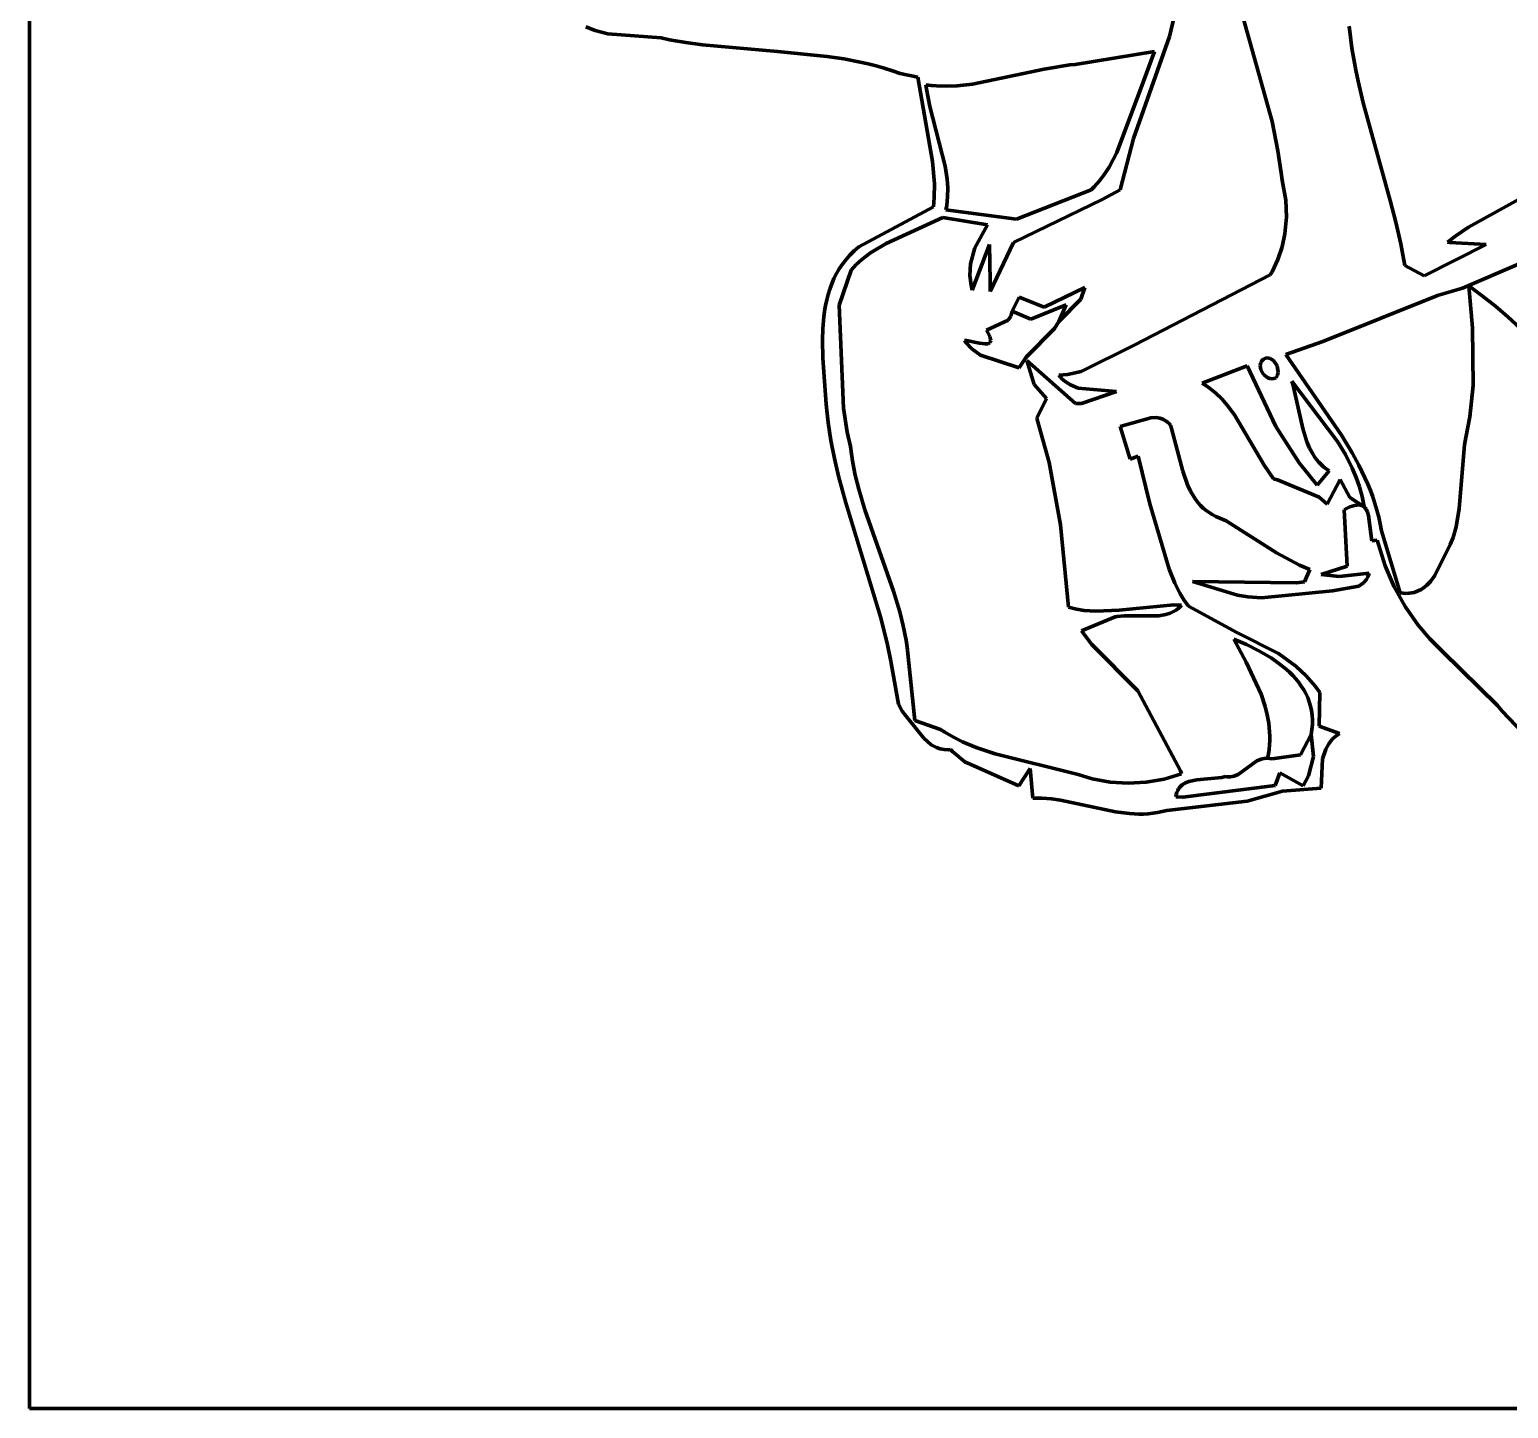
# Model space of a CAD drawing. Header units: millimetres. Extents: x 0 to 8.5, y 0 to 13.2.
# Drawn here: x 0 to 2.474, y 0 to 2.308 of the extents above; entities that cross this region are included whole.
import ezdxf

# ---------------------------------------------------------------- set-up
doc = ezdxf.new("R2010")
doc.units = ezdxf.units.MM
for name, color, linetype, lineweight in [('color#060606ff', 7, 'CONTINUOUS', 100), ('color#5c5c5cff', 7, 'CONTINUOUS', 100), ('color#aeaeaeff', 7, 'CONTINUOUS', 100), ('color#ffffffff', 7, 'CONTINUOUS', 100)]:
    doc.layers.add(name, color=color, linetype=linetype, lineweight=lineweight)

msp = doc.modelspace()

# ---------------------------------------------------------------- linework, layer by layer
at = {"layer": 'color#060606ff'}
for p, q in [((1.9315, 2.3997), (1.9069, 2.2962)), ((2.0783, 2.1536), (2.0086, 2.4056)), ((0.9459, 2.3063), (0.9304, 2.3122)), ((0.9674, 2.3006), (0.9459, 2.3063)), ((1.0565, 2.2936), (0.9674, 2.3006)), ((2.2074, 2.3132), (2.2094, 2.2947)), ((1.0702, 2.2907), (1.0565, 2.2936)), ((1.0977, 2.2858), (1.0702, 2.2907)), ((1.1254, 2.2819), (1.0977, 2.2858)), ((1.2509, 2.271), (1.1254, 2.2819)), ((1.9069, 2.2962), (1.8466, 2.1256)), ((2.2094, 2.2947), (2.212, 2.2763)), ((2.212, 2.2763), (2.215, 2.258)), ((1.3343, 2.2627), (1.2509, 2.271)), ((1.3618, 2.2585), (1.3343, 2.2627)), ((1.3892, 2.2533), (1.3618, 2.2585)), ((1.4028, 2.2502), (1.3892, 2.2533)), ((1.8815, 2.2708), (1.7488, 2.2493)), ((1.8629, 2.2197), (1.8815, 2.2708)), ((2.215, 2.258), (2.2185, 2.2397)), ((1.4163, 2.2468), (1.4028, 2.2502)), ((1.4298, 2.243), (1.4163, 2.2468)), ((1.4432, 2.2387), (1.4298, 2.243)), ((1.4565, 2.2341), (1.4432, 2.2387)), ((1.486, 2.2279), (1.4565, 2.2341)), ((1.5105, 2.0868), (1.486, 2.2279)), ((1.6971, 2.2414), (1.5775, 2.2165)), ((1.7402, 2.2484), (1.6971, 2.2414)), ((1.7488, 2.2493), (1.7402, 2.2484)), ((2.2185, 2.2397), (2.2223, 2.2214)), ((1.5081, 2.214), (1.4993, 2.215)), ((1.4993, 2.215), (1.5003, 2.2077)), ((1.5003, 2.2077), (1.5059, 2.1789)), ((1.5169, 2.2134), (1.5081, 2.214)), ((1.5343, 2.213), (1.5169, 2.2134)), ((1.5517, 2.2137), (1.5343, 2.213)), ((1.5775, 2.2165), (1.5517, 2.2137)), ((1.8189, 2.1019), (1.8629, 2.2197)), ((2.2223, 2.2214), (2.2308, 2.185)), ((1.5059, 2.1789), (1.5318, 2.0789)), ((2.2308, 2.185), (2.2759, 2.0218)), ((2.0882, 2.1048), (2.0783, 2.1536)), ((1.8466, 2.1256), (1.8243, 2.0394)), ((2.0938, 2.0678), (2.0882, 2.1048)), ((1.5136, 2.0494), (1.5105, 2.0868)), ((1.5318, 2.0789), (1.5349, 2.0572)), ((1.8058, 2.0774), (1.8189, 2.1019)), ((1.5349, 2.0572), (1.5358, 2.0427)), ((1.7808, 2.0443), (1.79, 2.0548)), ((1.79, 2.0548), (1.7983, 2.0658)), ((1.7983, 2.0658), (1.8058, 2.0774)), ((2.0953, 2.0554), (2.0938, 2.0678)), ((2.1012, 2.022), (2.0953, 2.0554)), ((1.5133, 2.0266), (1.5136, 2.0494)), ((1.5358, 2.0427), (1.5356, 2.028)), ((1.6511, 1.9905), (1.7759, 2.0392)), ((1.7759, 2.0392), (1.7808, 2.0443)), ((1.8243, 2.0394), (1.7941, 2.0232)), ((2.407, 1.9772), (2.5279, 2.0439)), ((1.3871, 1.9438), (1.5121, 2.0112)), ((1.5121, 2.0112), (1.5133, 2.0266)), ((1.5342, 2.0133), (1.5329, 2.0058)), ((1.5329, 2.0058), (1.6511, 1.9905)), ((1.5351, 2.0207), (1.5342, 2.0133)), ((1.5356, 2.028), (1.5351, 2.0207)), ((1.7941, 2.0232), (1.6461, 1.9516)), ((2.1024, 1.9939), (2.1012, 2.022)), ((2.2759, 2.0218), (2.2852, 1.9855)), ((1.5278, 1.993), (1.4327, 1.9494)), ((1.6023, 1.9808), (1.5278, 1.993)), ((1.5812, 1.9422), (1.6023, 1.9808)), ((2.1, 1.966), (2.1024, 1.9939)), ((2.2852, 1.9855), (2.2936, 1.9491)), ((2.0953, 1.9441), (2.1, 1.966)), ((2.372, 1.9519), (2.3856, 1.9625)), ((2.3856, 1.9625), (2.407, 1.9772)), ((1.3657, 1.9229), (1.3722, 1.9302)), ((1.3722, 1.9302), (1.3793, 1.9372)), ((1.3793, 1.9372), (1.3871, 1.9438)), ((1.4066, 1.9338), (1.392, 1.9227)), ((1.4327, 1.9494), (1.4066, 1.9338)), ((1.5741, 1.9155), (1.5812, 1.9422)), ((1.6058, 1.9479), (1.5767, 1.8718)), ((1.6068, 1.8864), (1.6058, 1.9479)), ((1.6461, 1.9516), (1.6071, 1.8693)), ((2.0881, 1.9228), (2.0953, 1.9441)), ((2.2936, 1.9491), (2.2973, 1.9309)), ((2.2973, 1.9309), (2.3006, 1.9126)), ((2.3326, 1.8956), (2.4367, 1.9477)), ((2.3755, 1.9516), (2.372, 1.9519)), ((2.4367, 1.9477), (2.3755, 1.9516)), ((1.3497, 1.8993), (1.3545, 1.9074)), ((1.3742, 1.905), (1.3544, 1.8462)), ((1.3545, 1.9074), (1.3598, 1.9153)), ((1.3598, 1.9153), (1.3657, 1.9229)), ((1.3828, 1.9143), (1.3742, 1.905)), ((1.392, 1.9227), (1.3828, 1.9143)), ((1.573, 1.8959), (1.5741, 1.9155)), ((2.0783, 1.9024), (2.0881, 1.9228)), ((2.3006, 1.9126), (2.3326, 1.8956)), ((2.4916, 1.9154), (2.3972, 1.875)), ((1.3385, 1.8734), (1.3418, 1.8822)), ((1.3418, 1.8822), (1.3455, 1.8909)), ((1.3455, 1.8909), (1.3497, 1.8993)), ((1.5748, 1.8799), (1.573, 1.8959)), ((1.6071, 1.8693), (1.6068, 1.8864)), ((1.8475, 1.7795), (2.0754, 1.8974)), ((2.0754, 1.8974), (2.0783, 1.9024)), ((1.3334, 1.8552), (1.3357, 1.8644)), ((1.3357, 1.8644), (1.3385, 1.8734)), ((1.5767, 1.8718), (1.5748, 1.8799)), ((2.3554, 1.8626), (2.1633, 1.7859)), ((2.3972, 1.875), (2.3554, 1.8626)), ((2.4138, 1.8087), (2.4075, 1.8787)), ((2.4075, 1.8787), (2.4301, 1.8623)), ((2.4301, 1.8623), (2.4519, 1.845)), ((1.3285, 1.8268), (1.3298, 1.8364)), ((1.3298, 1.8364), (1.3314, 1.8459)), ((1.3314, 1.8459), (1.3334, 1.8552)), ((1.3544, 1.8462), (1.3616, 1.6743)), ((1.6414, 1.828), (1.6432, 1.8342)), ((1.6432, 1.8342), (1.6436, 1.8365)), ((1.6436, 1.8365), (1.6747, 1.8232)), ((1.6747, 1.8232), (1.7337, 1.8471)), ((1.7337, 1.8471), (1.7216, 1.8193)), ((2.4519, 1.845), (2.473, 1.8269)), ((1.3263, 1.7876), (1.3269, 1.8073)), ((1.3269, 1.8073), (1.3285, 1.8268)), ((1.6007, 1.8046), (1.6372, 1.8216)), ((1.6372, 1.8216), (1.6414, 1.828)), ((1.7143, 1.8072), (1.6668, 1.7593)), ((1.7216, 1.8193), (1.7143, 1.8072)), ((2.4146, 1.7121), (2.4138, 1.8087)), ((2.473, 1.8269), (2.4934, 1.8081)), ((1.327, 1.7578), (1.3263, 1.7876)), ((1.564, 1.7871), (1.5675, 1.7873)), ((1.5662, 1.7841), (1.564, 1.7871)), ((1.5761, 1.7733), (1.5662, 1.7841)), ((1.5675, 1.7873), (1.589, 1.7831)), ((1.589, 1.7831), (1.5983, 1.7817)), ((1.5983, 1.7817), (1.602, 1.7817)), ((1.6029, 1.8007), (1.6007, 1.8046)), ((1.602, 1.7817), (1.6036, 1.782)), ((1.6047, 1.7972), (1.6029, 1.8007)), ((1.6036, 1.782), (1.605, 1.7826)), ((1.6061, 1.7941), (1.6047, 1.7972)), ((1.605, 1.7826), (1.6061, 1.7833)), ((1.607, 1.7915), (1.6061, 1.7941)), ((1.6061, 1.7833), (1.607, 1.7843)), ((1.6075, 1.7892), (1.607, 1.7915)), ((1.607, 1.7843), (1.6075, 1.7856)), ((1.6077, 1.7872), (1.6075, 1.7892)), ((1.6075, 1.7856), (1.6077, 1.7872)), ((2.1633, 1.7859), (2.1017, 1.7641)), ((1.3326, 1.6808), (1.327, 1.7578)), ((1.5904, 1.7628), (1.5761, 1.7733)), ((1.6551, 1.7413), (1.5904, 1.7628)), ((1.6668, 1.7593), (1.6568, 1.7446)), ((1.7591, 1.7354), (1.8475, 1.7795)), ((2.0672, 1.7577), (2.0639, 1.7562)), ((2.0705, 1.7582), (2.0672, 1.7577)), ((2.0752, 1.7573), (2.0705, 1.7582)), ((2.0808, 1.7537), (2.0752, 1.7573)), ((2.1017, 1.7641), (2.1946, 1.6291)), ((1.6568, 1.7446), (1.6551, 1.7413)), ((1.6805, 1.7135), (1.6679, 1.7541)), ((1.6679, 1.7541), (1.7494, 1.6817)), ((1.7362, 1.7303), (1.7591, 1.7354)), ((2.037, 1.7447), (1.9614, 1.7157)), ((2.0847, 1.6434), (2.037, 1.7447)), ((2.0596, 1.7503), (2.0586, 1.7452)), ((2.0586, 1.7452), (2.0597, 1.7383)), ((2.0613, 1.7534), (2.0596, 1.7503)), ((2.0597, 1.7383), (2.0642, 1.7304)), ((2.0639, 1.7562), (2.0613, 1.7534)), ((2.0869, 1.7448), (2.0808, 1.7537)), ((2.0888, 1.7343), (2.0869, 1.7448)), ((2.0877, 1.7293), (2.0888, 1.7343)), ((1.7013, 1.6904), (1.6805, 1.7135)), ((1.7218, 1.7291), (1.7362, 1.7303)), ((1.7269, 1.7234), (1.7218, 1.7291)), ((1.7324, 1.7186), (1.7269, 1.7234)), ((1.7413, 1.7129), (1.7324, 1.7186)), ((1.7541, 1.7077), (1.7413, 1.7129)), ((1.8181, 1.7019), (1.7541, 1.7077)), ((1.9614, 1.7157), (1.9675, 1.7119)), ((1.9675, 1.7119), (1.9733, 1.7079)), ((1.9733, 1.7079), (1.9789, 1.7036)), ((2.0642, 1.7304), (2.0712, 1.7249)), ((2.0712, 1.7249), (2.0762, 1.7234)), ((2.0762, 1.7234), (2.0815, 1.7237)), ((2.0815, 1.7237), (2.085, 1.7251)), ((2.085, 1.7251), (2.0877, 1.7293)), ((2.1881, 1.618), (2.1112, 1.7193)), ((2.1112, 1.7193), (2.113, 1.714)), ((2.113, 1.714), (2.13, 1.6398)), ((2.4093, 1.6597), (2.4146, 1.7121)), ((1.685, 1.6575), (1.7013, 1.6904)), ((1.7596, 1.6817), (1.8181, 1.7019)), ((1.9789, 1.7036), (1.9842, 1.6991)), ((1.9842, 1.6991), (1.9942, 1.6896)), ((1.9942, 1.6896), (2.0033, 1.6793)), ((1.334, 1.6654), (1.3326, 1.6808)), ((1.3358, 1.6501), (1.334, 1.6654)), ((1.3616, 1.6743), (1.3676, 1.6338)), ((1.6885, 1.6451), (1.685, 1.6575)), ((1.7494, 1.6817), (1.7596, 1.6817)), ((1.8757, 1.6581), (1.8299, 1.6449)), ((1.8847, 1.6583), (1.8757, 1.6581)), ((1.8904, 1.6574), (1.8847, 1.6583)), ((2.0033, 1.6793), (2.0156, 1.6628)), ((2.0156, 1.6628), (2.0652, 1.5787)), ((2.4027, 1.625), (2.4093, 1.6597)), ((1.338, 1.6349), (1.3358, 1.6501)), ((1.3405, 1.6198), (1.338, 1.6349)), ((1.3676, 1.6338), (1.3732, 1.6097)), ((1.7055, 1.5834), (1.6885, 1.6451)), ((1.8299, 1.6449), (1.8242, 1.6436)), ((1.8242, 1.6436), (1.8409, 1.5887)), ((1.8959, 1.6555), (1.8904, 1.6574)), ((1.9011, 1.6525), (1.8959, 1.6555)), ((1.9036, 1.6505), (1.9011, 1.6525)), ((1.906, 1.6482), (1.9036, 1.6505)), ((1.9083, 1.6456), (1.906, 1.6482)), ((1.9102, 1.64), (1.9083, 1.6456)), ((1.9289, 1.5689), (1.9102, 1.64)), ((2.1237, 1.5827), (2.0847, 1.6434)), ((2.13, 1.6398), (2.1368, 1.6176)), ((1.3463, 1.5898), (1.3405, 1.6198)), ((1.3732, 1.6097), (1.3747, 1.5976)), ((2.1368, 1.6176), (2.1412, 1.6072)), ((2.201, 1.5963), (2.1881, 1.618)), ((2.1946, 1.6291), (2.2126, 1.5991)), ((2.3914, 1.5064), (2.4002, 1.6128)), ((2.4002, 1.6128), (2.4027, 1.625)), ((1.3533, 1.56), (1.3463, 1.5898)), ((1.3747, 1.5976), (1.3765, 1.5857)), ((1.3765, 1.5857), (1.3787, 1.5738)), ((1.7247, 1.4787), (1.7055, 1.5834)), ((1.8409, 1.5887), (1.8543, 1.5937)), ((1.8543, 1.5937), (1.8738, 1.5138)), ((2.1412, 1.6072), (2.1465, 1.5974)), ((2.1465, 1.5974), (2.1495, 1.5927)), ((2.1495, 1.5927), (2.1528, 1.5882)), ((2.1528, 1.5882), (2.1564, 1.5839)), ((2.1564, 1.5839), (2.1603, 1.5799)), ((2.2124, 1.5738), (2.201, 1.5963)), ((2.2126, 1.5991), (2.2237, 1.5786)), ((1.3652, 1.5157), (1.3533, 1.56)), ((1.3787, 1.5738), (1.3812, 1.562)), ((1.3812, 1.562), (1.3869, 1.5387)), ((1.9369, 1.5459), (1.9289, 1.5689)), ((2.0652, 1.5787), (2.0809, 1.5559)), ((2.1536, 1.5452), (2.1237, 1.5827)), ((2.1741, 1.5691), (2.1536, 1.5452)), ((2.1603, 1.5799), (2.1645, 1.576)), ((2.1645, 1.576), (2.1691, 1.5725)), ((2.1691, 1.5725), (2.1741, 1.5691)), ((2.2189, 1.5583), (2.2124, 1.5738)), ((2.2237, 1.5786), (2.2338, 1.5577)), ((1.3869, 1.5387), (1.3972, 1.5041)), ((1.9419, 1.5351), (1.9369, 1.5459)), ((1.9479, 1.5249), (1.9419, 1.5351)), ((2.0809, 1.5559), (2.0875, 1.5539)), ((2.0875, 1.5539), (2.1574, 1.5252)), ((2.1704, 1.5134), (2.1923, 1.5546)), ((2.1923, 1.5546), (2.2084, 1.5247)), ((2.2245, 1.5424), (2.2189, 1.5583)), ((2.2291, 1.526), (2.2245, 1.5424)), ((2.2338, 1.5577), (2.2384, 1.5471)), ((2.2384, 1.5471), (2.2428, 1.5363)), ((2.2428, 1.5363), (2.2468, 1.5254)), ((1.4232, 1.325), (1.3652, 1.5157)), ((1.8738, 1.5138), (1.9062, 1.4046)), ((1.9513, 1.5201), (1.9479, 1.5249)), ((1.9549, 1.5155), (1.9513, 1.5201)), ((1.9589, 1.5111), (1.9549, 1.5155)), ((1.9632, 1.5069), (1.9589, 1.5111)), ((2.1574, 1.5252), (2.1704, 1.5134)), ((2.2084, 1.5247), (2.2325, 1.509)), ((2.2125, 1.5103), (2.2084, 1.5087)), ((2.2163, 1.5114), (2.2125, 1.5103)), ((2.2197, 1.512), (2.2163, 1.5114)), ((2.2228, 1.5122), (2.2197, 1.512)), ((2.2256, 1.5119), (2.2228, 1.5122)), ((2.2282, 1.5112), (2.2256, 1.5119)), ((2.2304, 1.5101), (2.2282, 1.5112)), ((2.2309, 1.5176), (2.2291, 1.526)), ((2.2324, 1.5087), (2.2304, 1.5101)), ((2.2325, 1.509), (2.2309, 1.5176)), ((2.2468, 1.5254), (2.2505, 1.5144)), ((2.2505, 1.5144), (2.2539, 1.5033)), ((1.3972, 1.5041), (1.4453, 1.3676)), ((1.9679, 1.503), (1.9632, 1.5069)), ((1.9729, 1.4994), (1.9679, 1.503)), ((1.9783, 1.496), (1.9729, 1.4994)), ((1.9842, 1.4929), (1.9783, 1.496)), ((2.0014, 1.4853), (1.9842, 1.4929)), ((2.086, 1.4322), (2.0014, 1.4853)), ((2.2038, 1.5065), (2.1989, 1.5038)), ((2.1989, 1.5038), (2.2041, 1.4098)), ((2.2084, 1.5087), (2.2038, 1.5065)), ((2.2341, 1.5069), (2.2324, 1.5087)), ((2.2356, 1.5049), (2.2341, 1.5069)), ((2.2381, 1.5), (2.2356, 1.5049)), ((2.2398, 1.4943), (2.2381, 1.5)), ((2.2435, 1.4643), (2.2398, 1.4943)), ((2.2539, 1.5033), (2.2568, 1.4919)), ((2.2568, 1.4919), (2.2594, 1.4805)), ((2.3863, 1.4756), (2.3914, 1.5064)), ((1.7381, 1.3408), (1.7247, 1.4787)), ((2.2451, 1.4523), (2.2435, 1.4643)), ((2.2594, 1.4805), (2.2615, 1.4688)), ((2.2615, 1.4688), (2.2928, 1.3648)), ((2.3811, 1.4575), (2.3863, 1.4756)), ((2.2543, 1.4534), (2.2451, 1.4523)), ((2.2562, 1.4461), (2.2543, 1.4534)), ((2.2677, 1.41), (2.2562, 1.4461)), ((2.3508, 1.394), (2.3765, 1.4457)), ((2.3765, 1.4457), (2.3811, 1.4575)), ((2.1242, 1.4111), (2.086, 1.4322)), ((2.1417, 1.4041), (2.1242, 1.4111)), ((1.9062, 1.4046), (1.9155, 1.3812)), ((2.1324, 1.3836), (2.1417, 1.4041)), ((2.2041, 1.4098), (2.1606, 1.3958)), ((2.1606, 1.3958), (2.1908, 1.3925)), ((2.1908, 1.3925), (2.2407, 1.3977)), ((2.2362, 1.3872), (2.2315, 1.3815)), ((2.2387, 1.392), (2.2362, 1.3872)), ((2.2407, 1.3977), (2.2387, 1.392)), ((2.2828, 1.3752), (2.2677, 1.41)), ((2.3432, 1.3837), (2.3508, 1.394)), ((1.4453, 1.3676), (1.4557, 1.333)), ((1.9155, 1.3812), (1.9241, 1.3643)), ((1.9241, 1.3643), (1.9309, 1.3534)), ((2.0152, 1.3627), (1.9451, 1.3838)), ((1.9451, 1.3838), (2.1195, 1.3816)), ((2.0208, 1.3613), (2.0152, 1.3627)), ((2.0378, 1.3582), (2.0208, 1.3613)), ((2.1796, 1.3681), (2.0605, 1.3566)), ((2.1195, 1.3816), (2.1324, 1.3836)), ((2.2237, 1.3761), (2.1796, 1.3681)), ((2.2315, 1.3815), (2.2237, 1.3761)), ((2.3012, 1.3421), (2.2828, 1.3752)), ((2.2928, 1.3648), (2.2979, 1.3643)), ((2.2979, 1.3643), (2.3028, 1.3641)), ((2.3028, 1.3641), (2.3075, 1.3643)), ((2.3075, 1.3643), (2.312, 1.3649)), ((2.312, 1.3649), (2.3162, 1.3658)), ((2.3162, 1.3658), (2.3202, 1.3671)), ((2.3202, 1.3671), (2.324, 1.3687)), ((2.324, 1.3687), (2.3276, 1.3706)), ((2.3276, 1.3706), (2.3311, 1.3727)), ((2.3311, 1.3727), (2.3374, 1.3778)), ((2.3374, 1.3778), (2.3432, 1.3837)), ((1.7511, 1.3376), (1.7381, 1.3408)), ((1.7641, 1.3355), (1.7511, 1.3376)), ((1.8225, 1.3361), (1.7835, 1.3342)), ((1.9138, 1.3448), (1.8225, 1.3361)), ((1.927, 1.3444), (1.9138, 1.3448)), ((1.9148, 1.3341), (1.9181, 1.3362)), ((1.9181, 1.3362), (1.9212, 1.3386)), ((1.9212, 1.3386), (1.9241, 1.3413)), ((1.9241, 1.3413), (1.927, 1.3444)), ((1.9309, 1.3534), (1.9386, 1.3428)), ((1.9386, 1.3428), (2.0194, 1.2986)), ((2.0605, 1.3566), (2.0378, 1.3582)), ((2.3229, 1.3111), (2.3012, 1.3421)), ((1.4345, 1.2805), (1.4232, 1.325)), ((1.4557, 1.333), (1.4615, 1.3096)), ((1.7596, 1.3015), (1.8157, 1.3246)), ((1.7835, 1.3342), (1.7641, 1.3355)), ((1.8157, 1.3246), (1.8194, 1.3254)), ((1.8194, 1.3254), (1.8311, 1.3267)), ((1.8311, 1.3267), (1.8891, 1.3265)), ((1.8891, 1.3265), (1.9007, 1.3285)), ((1.9007, 1.3285), (1.908, 1.3308)), ((1.908, 1.3308), (1.9148, 1.3341)), ((1.4615, 1.3096), (1.4663, 1.2859)), ((1.7767, 1.2786), (1.7596, 1.3015)), ((2.0145, 1.2874), (2.0352, 1.2489)), ((2.0354, 1.2786), (2.0145, 1.2874)), ((2.0194, 1.2986), (2.0889, 1.2637)), ((2.3425, 1.2879), (2.3229, 1.3111)), ((2.364, 1.2665), (2.3425, 1.2879)), ((1.4409, 1.2505), (1.4345, 1.2805)), ((1.4663, 1.2859), (1.4682, 1.274)), ((1.4682, 1.274), (1.4808, 1.1515)), ((1.8537, 1.201), (1.7767, 1.2786)), ((2.0564, 1.2682), (2.0354, 1.2786)), ((2.0769, 1.2561), (2.0564, 1.2682)), ((2.0889, 1.2637), (2.1179, 1.2425)), ((2.4556, 1.1767), (2.364, 1.2665)), ((1.4415, 1.2473), (1.4409, 1.2505)), ((1.4533, 1.1786), (1.4415, 1.2473)), ((2.0352, 1.2489), (2.0599, 1.1956)), ((2.0898, 1.247), (2.0769, 1.2561)), ((2.102, 1.2372), (2.0898, 1.247)), ((2.1076, 1.232), (2.102, 1.2372)), ((2.1179, 1.2425), (2.1354, 1.2263)), ((2.1131, 1.2266), (2.1076, 1.232)), ((2.1182, 1.2209), (2.1131, 1.2266)), ((2.1229, 1.2151), (2.1182, 1.2209)), ((2.1273, 1.209), (2.1229, 1.2151)), ((2.1354, 1.2263), (2.151, 1.2082)), ((1.9252, 1.0673), (1.8537, 1.201)), ((2.0599, 1.1956), (2.0668, 1.1749)), ((2.1313, 1.2028), (2.1273, 1.209)), ((2.1349, 1.1963), (2.1313, 1.2028)), ((2.138, 1.1896), (2.1349, 1.1963)), ((2.1407, 1.1826), (2.138, 1.1896)), ((2.151, 1.2082), (2.1581, 1.1984)), ((2.1581, 1.1984), (2.1572, 1.142)), ((1.4595, 1.1669), (1.4533, 1.1786)), ((1.466, 1.1589), (1.4595, 1.1669)), ((2.0668, 1.1749), (2.0703, 1.1609)), ((2.1428, 1.1755), (2.1407, 1.1826)), ((2.1444, 1.1681), (2.1428, 1.1755)), ((2.1455, 1.1605), (2.1444, 1.1681)), ((2.4631, 1.1671), (2.4556, 1.1767)), ((2.5093, 1.1185), (2.4631, 1.1671)), ((1.4959, 1.1215), (1.466, 1.1589)), ((1.4808, 1.1515), (1.5237, 1.1363)), ((2.0703, 1.1609), (2.0729, 1.1467)), ((2.0729, 1.1467), (2.0743, 1.1323)), ((2.1451, 1.1363), (2.1459, 1.1446)), ((2.146, 1.1527), (2.1455, 1.1605)), ((2.1459, 1.1446), (2.146, 1.1527)), ((2.1572, 1.142), (2.1913, 1.1296)), ((1.5084, 1.1106), (1.4959, 1.1215)), ((1.5237, 1.1363), (1.5308, 1.1317)), ((1.5308, 1.1317), (1.5454, 1.1232)), ((1.5454, 1.1232), (1.5605, 1.1157)), ((1.5605, 1.1157), (1.5836, 1.106)), ((2.0745, 1.1178), (2.0741, 1.1104)), ((2.0743, 1.1323), (2.0746, 1.1251)), ((2.0746, 1.1251), (2.0745, 1.1178)), ((2.1436, 1.1278), (2.1451, 1.1363)), ((2.1476, 1.091), (2.1436, 1.1278)), ((2.1796, 1.1204), (2.1731, 1.1124)), ((2.185, 1.1253), (2.1796, 1.1204)), ((2.1913, 1.1296), (2.185, 1.1253)), ((1.5169, 1.1059), (1.5084, 1.1106)), ((1.5231, 1.1038), (1.5169, 1.1059)), ((1.5297, 1.1026), (1.5231, 1.1038)), ((1.5369, 1.1025), (1.5297, 1.1026)), ((1.5407, 1.1029), (1.5369, 1.1025)), ((1.5439, 1.0996), (1.5407, 1.1029)), ((1.5646, 1.0823), (1.5439, 1.0996)), ((1.5836, 1.106), (1.6154, 1.0956)), ((1.6154, 1.0956), (1.7543, 1.0607)), ((2.0722, 1.0956), (2.0707, 1.0881)), ((2.0734, 1.103), (2.0722, 1.0956)), ((2.0741, 1.1104), (2.0734, 1.103)), ((2.1395, 1.0586), (2.1476, 1.091)), ((2.1681, 1.1035), (2.1629, 1.0874)), ((2.1731, 1.1124), (2.1681, 1.1035)), ((1.6547, 1.042), (1.5646, 1.0823)), ((1.6737, 1.0712), (1.6547, 1.042)), ((1.6784, 1.0215), (1.6737, 1.0712)), ((1.9269, 1.0622), (1.9252, 1.0673)), ((2.0531, 1.0837), (2.0218, 1.0612)), ((2.0602, 1.0868), (2.0531, 1.0837)), ((2.0653, 1.0879), (2.0602, 1.0868)), ((2.0707, 1.0881), (2.0653, 1.0879)), ((2.1629, 1.0874), (2.1603, 1.038)), ((1.7543, 1.0607), (1.7777, 1.0538)), ((1.7777, 1.0538), (1.8075, 1.0483)), ((1.8075, 1.0483), (1.8377, 1.0463)), ((1.8377, 1.0463), (1.8679, 1.0479)), ((1.8679, 1.0479), (1.8978, 1.0532)), ((1.8978, 1.0532), (1.9269, 1.0622)), ((1.9239, 1.0395), (1.922, 1.037)), ((1.9259, 1.0417), (1.9239, 1.0395)), ((1.9282, 1.0436), (1.9259, 1.0417)), ((1.9334, 1.0468), (1.9282, 1.0436)), ((1.929, 1.0231), (2.0835, 1.0426)), ((1.9392, 1.0492), (1.9334, 1.0468)), ((1.9524, 1.052), (1.9392, 1.0492)), ((1.9942, 1.056), (1.9524, 1.052)), ((2, 1.0576), (1.9942, 1.056)), ((2.0031, 1.0572), (2, 1.0576)), ((2.0089, 1.0572), (2.0031, 1.0572)), ((2.0143, 1.0582), (2.0089, 1.0572)), ((2.0218, 1.0612), (2.0143, 1.0582)), ((2.0835, 1.0426), (2.0912, 1.0637)), ((2.0912, 1.0637), (2.1303, 1.042)), ((2.1303, 1.042), (2.1395, 1.0586)), ((1.6862, 1.0216), (1.6784, 1.0215)), ((1.6939, 1.0214), (1.6862, 1.0216)), ((1.7093, 1.0202), (1.6939, 1.0214)), ((1.7247, 1.0181), (1.7093, 1.0202)), ((1.8167, 0.9985), (1.7247, 1.0181)), ((2.0369, 1.0161), (1.9023, 1.0009)), ((1.9181, 1.0275), (1.9174, 1.0237)), ((1.9174, 1.0237), (1.929, 1.0231)), ((1.9192, 1.031), (1.9181, 1.0275)), ((1.9205, 1.0341), (1.9192, 1.031)), ((1.922, 1.037), (1.9205, 1.0341)), ((2.0956, 1.0328), (2.0369, 1.0161)), ((2.1603, 1.038), (2.0956, 1.0328)), ((1.8399, 0.9955), (1.8167, 0.9985)), ((1.8554, 0.9947), (1.8399, 0.9955)), ((1.8631, 0.9948), (1.8554, 0.9947)), ((1.8709, 0.9952), (1.8631, 0.9948)), ((1.8787, 0.996), (1.8709, 0.9952)), ((1.8865, 0.9972), (1.8787, 0.996)), ((1.8944, 0.9988), (1.8865, 0.9972)), ((1.9023, 1.0009), (1.8944, 0.9988))]:
    msp.add_line(p, q, dxfattribs=at)
at = {"layer": 'color#5c5c5cff'}
for p, q in [((2.126, 1.0938), (2.1436, 1.1278)), ((2.1436, 1.1278), (2.1476, 1.091)), ((2.0788, 1.0874), (2.126, 1.0938)), ((2.1476, 1.091), (2.1395, 1.0586)), ((2.0218, 1.0612), (2.0531, 1.0837)), ((2.0531, 1.0837), (2.0602, 1.0868)), ((2.0602, 1.0868), (2.0653, 1.0879)), ((2.0653, 1.0879), (2.0707, 1.0881)), ((2.0707, 1.0881), (2.0788, 1.0874)), ((1.922, 1.037), (1.9239, 1.0395)), ((1.9239, 1.0395), (1.9259, 1.0417)), ((1.9259, 1.0417), (1.9282, 1.0436)), ((1.9282, 1.0436), (1.9334, 1.0468)), ((2.0835, 1.0426), (1.929, 1.0231)), ((1.9334, 1.0468), (1.9392, 1.0492)), ((1.9392, 1.0492), (1.9524, 1.052)), ((1.9524, 1.052), (1.9942, 1.056)), ((1.9942, 1.056), (2, 1.0576)), ((2, 1.0576), (2.0031, 1.0572)), ((2.0031, 1.0572), (2.0089, 1.0572)), ((2.0089, 1.0572), (2.0143, 1.0582)), ((2.0143, 1.0582), (2.0218, 1.0612)), ((2.0912, 1.0637), (2.0835, 1.0426)), ((2.1303, 1.042), (2.0912, 1.0637)), ((2.1395, 1.0586), (2.1303, 1.042)), ((1.9174, 1.0237), (1.9181, 1.0275)), ((1.929, 1.0231), (1.9174, 1.0237)), ((1.9181, 1.0275), (1.9192, 1.031)), ((1.9192, 1.031), (1.9205, 1.0341)), ((1.9205, 1.0341), (1.922, 1.037))]:
    msp.add_line(p, q, dxfattribs=at)
at = {"layer": 'color#aeaeaeff'}
for p, q in [((1.6436, 1.8365), (1.6556, 1.8596)), ((1.6556, 1.8596), (1.6973, 1.8432)), ((1.6973, 1.8432), (1.7654, 1.8758)), ((1.7587, 1.8566), (1.7216, 1.8193)), ((1.7654, 1.8758), (1.7587, 1.8566)), ((1.6747, 1.8232), (1.6436, 1.8365)), ((1.7337, 1.8471), (1.6747, 1.8232)), ((1.7216, 1.8193), (1.7337, 1.8471))]:
    msp.add_line(p, q, dxfattribs=at)
at = {"layer": 'color#ffffffff'}
for p, q in [((0, 0), (0, 13.1944)), ((1.9069, 2.2962), (1.9315, 2.3997)), ((2.0086, 2.4056), (2.0783, 2.1536)), ((0.9304, 2.3122), (0.9459, 2.3063)), ((0.9459, 2.3063), (0.9674, 2.3006)), ((0.9674, 2.3006), (1.0565, 2.2936)), ((2.2094, 2.2947), (2.2074, 2.3132)), ((1.0565, 2.2936), (1.0702, 2.2907)), ((1.0702, 2.2907), (1.0977, 2.2858)), ((1.0977, 2.2858), (1.1254, 2.2819)), ((1.1254, 2.2819), (1.2509, 2.271)), ((1.8466, 2.1256), (1.9069, 2.2962)), ((2.212, 2.2763), (2.2094, 2.2947)), ((2.215, 2.258), (2.212, 2.2763)), ((1.2509, 2.271), (1.3343, 2.2627)), ((1.3343, 2.2627), (1.3618, 2.2585)), ((1.3618, 2.2585), (1.3892, 2.2533)), ((1.3892, 2.2533), (1.4028, 2.2502)), ((1.7488, 2.2493), (1.8815, 2.2708)), ((1.8815, 2.2708), (1.8629, 2.2197)), ((2.2185, 2.2397), (2.215, 2.258)), ((1.4028, 2.2502), (1.4163, 2.2468)), ((1.4163, 2.2468), (1.4298, 2.243)), ((1.4298, 2.243), (1.4432, 2.2387)), ((1.4432, 2.2387), (1.4565, 2.2341)), ((1.4565, 2.2341), (1.486, 2.2279)), ((1.486, 2.2279), (1.5105, 2.0868)), ((1.5775, 2.2165), (1.6971, 2.2414)), ((1.6971, 2.2414), (1.7402, 2.2484)), ((1.7402, 2.2484), (1.7488, 2.2493)), ((2.2223, 2.2214), (2.2185, 2.2397)), ((1.5003, 2.2077), (1.4993, 2.215)), ((1.4993, 2.215), (1.5081, 2.214)), ((1.5059, 2.1789), (1.5003, 2.2077)), ((1.5081, 2.214), (1.5169, 2.2134)), ((1.5169, 2.2134), (1.5343, 2.213)), ((1.5343, 2.213), (1.5517, 2.2137)), ((1.5517, 2.2137), (1.5775, 2.2165)), ((1.8629, 2.2197), (1.8189, 2.1019)), ((2.2308, 2.185), (2.2223, 2.2214)), ((1.5318, 2.0789), (1.5059, 2.1789)), ((2.2759, 2.0218), (2.2308, 2.185)), ((2.0783, 2.1536), (2.0882, 2.1048)), ((1.8243, 2.0394), (1.8466, 2.1256)), ((2.0882, 2.1048), (2.0938, 2.0678)), ((1.5105, 2.0868), (1.5136, 2.0494)), ((1.5349, 2.0572), (1.5318, 2.0789)), ((1.8189, 2.1019), (1.8058, 2.0774)), ((1.5358, 2.0427), (1.5349, 2.0572)), ((1.79, 2.0548), (1.7808, 2.0443)), ((1.7983, 2.0658), (1.79, 2.0548)), ((1.8058, 2.0774), (1.7983, 2.0658)), ((2.0938, 2.0678), (2.0953, 2.0554)), ((2.0953, 2.0554), (2.1012, 2.022)), ((1.5136, 2.0494), (1.5133, 2.0266)), ((1.5356, 2.028), (1.5358, 2.0427)), ((1.7759, 2.0392), (1.6511, 1.9905)), ((1.7808, 2.0443), (1.7759, 2.0392)), ((1.7941, 2.0232), (1.8243, 2.0394)), ((2.5279, 2.0439), (2.407, 1.9772)), ((1.5121, 2.0112), (1.3871, 1.9438)), ((1.5133, 2.0266), (1.5121, 2.0112)), ((1.5329, 2.0058), (1.5342, 2.0133)), ((1.6511, 1.9905), (1.5329, 2.0058)), ((1.5342, 2.0133), (1.5351, 2.0207)), ((1.5351, 2.0207), (1.5356, 2.028)), ((1.6461, 1.9516), (1.7941, 2.0232)), ((2.1012, 2.022), (2.1024, 1.9939)), ((2.2852, 1.9855), (2.2759, 2.0218)), ((1.4327, 1.9494), (1.5278, 1.993)), ((1.5278, 1.993), (1.6023, 1.9808)), ((1.6023, 1.9808), (1.5812, 1.9422)), ((2.1024, 1.9939), (2.1, 1.966)), ((2.2936, 1.9491), (2.2852, 1.9855)), ((2.1, 1.966), (2.0953, 1.9441)), ((2.3856, 1.9625), (2.372, 1.9519)), ((2.407, 1.9772), (2.3856, 1.9625)), ((1.3722, 1.9302), (1.3657, 1.9229)), ((1.3793, 1.9372), (1.3722, 1.9302)), ((1.3871, 1.9438), (1.3793, 1.9372)), ((1.392, 1.9227), (1.4066, 1.9338)), ((1.4066, 1.9338), (1.4327, 1.9494)), ((1.5812, 1.9422), (1.5741, 1.9155)), ((1.5767, 1.8718), (1.6058, 1.9479)), ((1.6058, 1.9479), (1.6068, 1.8864)), ((1.6071, 1.8693), (1.6461, 1.9516)), ((2.0953, 1.9441), (2.0881, 1.9228)), ((2.2973, 1.9309), (2.2936, 1.9491)), ((2.3006, 1.9126), (2.2973, 1.9309)), ((2.4367, 1.9477), (2.3326, 1.8956)), ((2.372, 1.9519), (2.3755, 1.9516)), ((2.3755, 1.9516), (2.4367, 1.9477)), ((1.3545, 1.9074), (1.3497, 1.8993)), ((1.3544, 1.8462), (1.3742, 1.905)), ((1.3598, 1.9153), (1.3545, 1.9074)), ((1.3657, 1.9229), (1.3598, 1.9153)), ((1.3742, 1.905), (1.3828, 1.9143)), ((1.3828, 1.9143), (1.392, 1.9227)), ((1.5741, 1.9155), (1.573, 1.8959)), ((2.0881, 1.9228), (2.0783, 1.9024)), ((2.3326, 1.8956), (2.3006, 1.9126)), ((2.3972, 1.875), (2.4916, 1.9154)), ((1.3418, 1.8822), (1.3385, 1.8734)), ((1.3455, 1.8909), (1.3418, 1.8822)), ((1.3497, 1.8993), (1.3455, 1.8909)), ((1.573, 1.8959), (1.5748, 1.8799)), ((1.6068, 1.8864), (1.6071, 1.8693)), ((2.0754, 1.8974), (1.8475, 1.7795)), ((2.0783, 1.9024), (2.0754, 1.8974)), ((1.3357, 1.8644), (1.3334, 1.8552)), ((1.3385, 1.8734), (1.3357, 1.8644)), ((1.5748, 1.8799), (1.5767, 1.8718)), ((1.6556, 1.8596), (1.6436, 1.8365)), ((1.6973, 1.8432), (1.6556, 1.8596)), ((1.7654, 1.8758), (1.6973, 1.8432)), ((1.7216, 1.8193), (1.7587, 1.8566)), ((1.7587, 1.8566), (1.7654, 1.8758)), ((2.1633, 1.7859), (2.3554, 1.8626)), ((2.3554, 1.8626), (2.3972, 1.875)), ((2.4301, 1.8623), (2.4075, 1.8787)), ((2.4075, 1.8787), (2.4138, 1.8087)), ((2.4519, 1.845), (2.4301, 1.8623)), ((1.3298, 1.8364), (1.3285, 1.8268)), ((1.3314, 1.8459), (1.3298, 1.8364)), ((1.3334, 1.8552), (1.3314, 1.8459)), ((1.3616, 1.6743), (1.3544, 1.8462)), ((1.6432, 1.8342), (1.6414, 1.828)), ((1.6436, 1.8365), (1.6432, 1.8342)), ((2.473, 1.8269), (2.4519, 1.845)), ((1.3269, 1.8073), (1.3263, 1.7876)), ((1.3285, 1.8268), (1.3269, 1.8073)), ((1.6372, 1.8216), (1.6007, 1.8046)), ((1.6414, 1.828), (1.6372, 1.8216)), ((1.6668, 1.7593), (1.7143, 1.8072)), ((1.7143, 1.8072), (1.7216, 1.8193)), ((2.4138, 1.8087), (2.4146, 1.7121)), ((2.4934, 1.8081), (2.473, 1.8269)), ((1.3263, 1.7876), (1.327, 1.7578)), ((1.5675, 1.7873), (1.564, 1.7871)), ((1.564, 1.7871), (1.5662, 1.7841)), ((1.5662, 1.7841), (1.5761, 1.7733)), ((1.589, 1.7831), (1.5675, 1.7873)), ((1.5983, 1.7817), (1.589, 1.7831)), ((1.602, 1.7817), (1.5983, 1.7817)), ((1.6007, 1.8046), (1.6029, 1.8007)), ((1.6036, 1.782), (1.602, 1.7817)), ((1.6029, 1.8007), (1.6047, 1.7972)), ((1.605, 1.7826), (1.6036, 1.782)), ((1.6047, 1.7972), (1.6061, 1.7941)), ((1.6061, 1.7833), (1.605, 1.7826)), ((1.6061, 1.7941), (1.607, 1.7915)), ((1.607, 1.7843), (1.6061, 1.7833)), ((1.607, 1.7915), (1.6075, 1.7892)), ((1.6075, 1.7856), (1.607, 1.7843)), ((1.6075, 1.7892), (1.6077, 1.7872)), ((1.6077, 1.7872), (1.6075, 1.7856)), ((2.1017, 1.7641), (2.1633, 1.7859)), ((1.327, 1.7578), (1.3326, 1.6808)), ((1.5761, 1.7733), (1.5904, 1.7628)), ((1.5904, 1.7628), (1.6551, 1.7413)), ((1.6568, 1.7446), (1.6668, 1.7593)), ((1.8475, 1.7795), (1.7591, 1.7354)), ((2.0639, 1.7562), (2.0672, 1.7577)), ((2.0672, 1.7577), (2.0705, 1.7582)), ((2.0705, 1.7582), (2.0752, 1.7573)), ((2.0752, 1.7573), (2.0808, 1.7537)), ((2.1946, 1.6291), (2.1017, 1.7641)), ((1.6551, 1.7413), (1.6568, 1.7446)), ((1.7494, 1.6817), (1.6679, 1.7541)), ((1.6679, 1.7541), (1.6805, 1.7135)), ((1.7591, 1.7354), (1.7362, 1.7303)), ((1.9614, 1.7157), (2.037, 1.7447)), ((2.037, 1.7447), (2.0847, 1.6434)), ((2.0586, 1.7452), (2.0596, 1.7503)), ((2.0597, 1.7383), (2.0586, 1.7452)), ((2.0596, 1.7503), (2.0613, 1.7534)), ((2.0642, 1.7304), (2.0597, 1.7383)), ((2.0613, 1.7534), (2.0639, 1.7562)), ((2.0808, 1.7537), (2.0869, 1.7448)), ((2.0869, 1.7448), (2.0888, 1.7343)), ((2.0888, 1.7343), (2.0877, 1.7293)), ((1.6805, 1.7135), (1.7013, 1.6904)), ((1.7362, 1.7303), (1.7218, 1.7291)), ((1.7218, 1.7291), (1.7269, 1.7234)), ((1.7269, 1.7234), (1.7324, 1.7186)), ((1.7324, 1.7186), (1.7413, 1.7129)), ((1.7413, 1.7129), (1.7541, 1.7077)), ((1.7541, 1.7077), (1.8181, 1.7019)), ((1.9675, 1.7119), (1.9614, 1.7157)), ((1.9733, 1.7079), (1.9675, 1.7119)), ((1.9789, 1.7036), (1.9733, 1.7079)), ((2.0712, 1.7249), (2.0642, 1.7304)), ((2.0762, 1.7234), (2.0712, 1.7249)), ((2.0815, 1.7237), (2.0762, 1.7234)), ((2.085, 1.7251), (2.0815, 1.7237)), ((2.0877, 1.7293), (2.085, 1.7251)), ((2.113, 1.714), (2.1112, 1.7193)), ((2.1112, 1.7193), (2.1881, 1.618)), ((2.13, 1.6398), (2.113, 1.714)), ((2.4146, 1.7121), (2.4093, 1.6597)), ((1.7013, 1.6904), (1.685, 1.6575)), ((1.8181, 1.7019), (1.7596, 1.6817)), ((1.9842, 1.6991), (1.9789, 1.7036)), ((1.9942, 1.6896), (1.9842, 1.6991)), ((2.0033, 1.6793), (1.9942, 1.6896)), ((1.3326, 1.6808), (1.334, 1.6654)), ((1.334, 1.6654), (1.3358, 1.6501)), ((1.3676, 1.6338), (1.3616, 1.6743)), ((1.685, 1.6575), (1.6885, 1.6451)), ((1.7596, 1.6817), (1.7494, 1.6817)), ((1.8299, 1.6449), (1.8757, 1.6581)), ((1.8757, 1.6581), (1.8847, 1.6583)), ((1.8847, 1.6583), (1.8904, 1.6574)), ((2.0156, 1.6628), (2.0033, 1.6793)), ((2.0652, 1.5787), (2.0156, 1.6628)), ((2.4093, 1.6597), (2.4027, 1.625)), ((1.3358, 1.6501), (1.338, 1.6349)), ((1.338, 1.6349), (1.3405, 1.6198)), ((1.3732, 1.6097), (1.3676, 1.6338)), ((1.6885, 1.6451), (1.7055, 1.5834)), ((1.8242, 1.6436), (1.8299, 1.6449)), ((1.8409, 1.5887), (1.8242, 1.6436)), ((1.8904, 1.6574), (1.8959, 1.6555)), ((1.8959, 1.6555), (1.9011, 1.6525)), ((1.9011, 1.6525), (1.9036, 1.6505)), ((1.9036, 1.6505), (1.906, 1.6482)), ((1.906, 1.6482), (1.9083, 1.6456)), ((1.9083, 1.6456), (1.9102, 1.64)), ((1.9102, 1.64), (1.9289, 1.5689)), ((2.0847, 1.6434), (2.1237, 1.5827)), ((2.1368, 1.6176), (2.13, 1.6398)), ((1.3405, 1.6198), (1.3463, 1.5898)), ((1.3747, 1.5976), (1.3732, 1.6097)), ((2.1412, 1.6072), (2.1368, 1.6176)), ((2.1881, 1.618), (2.201, 1.5963)), ((2.2126, 1.5991), (2.1946, 1.6291)), ((2.4002, 1.6128), (2.3914, 1.5064)), ((2.4027, 1.625), (2.4002, 1.6128)), ((1.3463, 1.5898), (1.3533, 1.56)), ((1.3765, 1.5857), (1.3747, 1.5976)), ((1.3787, 1.5738), (1.3765, 1.5857)), ((1.7055, 1.5834), (1.7247, 1.4787)), ((1.8543, 1.5937), (1.8409, 1.5887)), ((1.8738, 1.5138), (1.8543, 1.5937)), ((2.1465, 1.5974), (2.1412, 1.6072)), ((2.1495, 1.5927), (2.1465, 1.5974)), ((2.1528, 1.5882), (2.1495, 1.5927)), ((2.1564, 1.5839), (2.1528, 1.5882)), ((2.1603, 1.5799), (2.1564, 1.5839)), ((2.201, 1.5963), (2.2124, 1.5738)), ((2.2237, 1.5786), (2.2126, 1.5991)), ((1.3533, 1.56), (1.3652, 1.5157)), ((1.3812, 1.562), (1.3787, 1.5738)), ((1.3869, 1.5387), (1.3812, 1.562)), ((1.9289, 1.5689), (1.9369, 1.5459)), ((2.0809, 1.5559), (2.0652, 1.5787)), ((2.1237, 1.5827), (2.1536, 1.5452)), ((2.1536, 1.5452), (2.1741, 1.5691)), ((2.1645, 1.576), (2.1603, 1.5799)), ((2.1691, 1.5725), (2.1645, 1.576)), ((2.1741, 1.5691), (2.1691, 1.5725)), ((2.2124, 1.5738), (2.2189, 1.5583)), ((2.2338, 1.5577), (2.2237, 1.5786)), ((1.3972, 1.5041), (1.3869, 1.5387)), ((1.9369, 1.5459), (1.9419, 1.5351)), ((1.9419, 1.5351), (1.9479, 1.5249)), ((2.0875, 1.5539), (2.0809, 1.5559)), ((2.1574, 1.5252), (2.0875, 1.5539)), ((2.1923, 1.5546), (2.1704, 1.5134)), ((2.2084, 1.5247), (2.1923, 1.5546)), ((2.2189, 1.5583), (2.2245, 1.5424)), ((2.2245, 1.5424), (2.2291, 1.526)), ((2.2384, 1.5471), (2.2338, 1.5577)), ((2.2428, 1.5363), (2.2384, 1.5471)), ((2.2468, 1.5254), (2.2428, 1.5363)), ((1.3652, 1.5157), (1.4232, 1.325)), ((1.9062, 1.4046), (1.8738, 1.5138)), ((1.9479, 1.5249), (1.9513, 1.5201)), ((1.9513, 1.5201), (1.9549, 1.5155)), ((1.9549, 1.5155), (1.9589, 1.5111)), ((1.9589, 1.5111), (1.9632, 1.5069)), ((2.1704, 1.5134), (2.1574, 1.5252)), ((2.2325, 1.509), (2.2084, 1.5247)), ((2.2084, 1.5087), (2.2125, 1.5103)), ((2.2125, 1.5103), (2.2163, 1.5114)), ((2.2163, 1.5114), (2.2197, 1.512)), ((2.2197, 1.512), (2.2228, 1.5122)), ((2.2228, 1.5122), (2.2256, 1.5119)), ((2.2256, 1.5119), (2.2282, 1.5112)), ((2.2282, 1.5112), (2.2304, 1.5101)), ((2.2291, 1.526), (2.2309, 1.5176)), ((2.2304, 1.5101), (2.2324, 1.5087)), ((2.2309, 1.5176), (2.2325, 1.509)), ((2.2505, 1.5144), (2.2468, 1.5254)), ((2.2539, 1.5033), (2.2505, 1.5144)), ((1.4453, 1.3676), (1.3972, 1.5041)), ((1.9632, 1.5069), (1.9679, 1.503)), ((1.9679, 1.503), (1.9729, 1.4994)), ((1.9729, 1.4994), (1.9783, 1.496)), ((1.9783, 1.496), (1.9842, 1.4929)), ((1.9842, 1.4929), (2.0014, 1.4853)), ((2.0014, 1.4853), (2.086, 1.4322)), ((2.1989, 1.5038), (2.2038, 1.5065)), ((2.2041, 1.4098), (2.1989, 1.5038)), ((2.2038, 1.5065), (2.2084, 1.5087)), ((2.2324, 1.5087), (2.2341, 1.5069)), ((2.2341, 1.5069), (2.2356, 1.5049)), ((2.2356, 1.5049), (2.2381, 1.5)), ((2.2381, 1.5), (2.2398, 1.4943)), ((2.2398, 1.4943), (2.2435, 1.4643)), ((2.2568, 1.4919), (2.2539, 1.5033)), ((2.2594, 1.4805), (2.2568, 1.4919)), ((2.3914, 1.5064), (2.3863, 1.4756)), ((1.7247, 1.4787), (1.7381, 1.3408)), ((2.2435, 1.4643), (2.2451, 1.4523)), ((2.2615, 1.4688), (2.2594, 1.4805)), ((2.2928, 1.3648), (2.2615, 1.4688)), ((2.3863, 1.4756), (2.3811, 1.4575)), ((2.2451, 1.4523), (2.2543, 1.4534)), ((2.2543, 1.4534), (2.2562, 1.4461)), ((2.2562, 1.4461), (2.2677, 1.41)), ((2.3765, 1.4457), (2.3508, 1.394)), ((2.3811, 1.4575), (2.3765, 1.4457)), ((2.086, 1.4322), (2.1242, 1.4111)), ((2.1242, 1.4111), (2.1417, 1.4041)), ((1.9155, 1.3812), (1.9062, 1.4046)), ((2.1417, 1.4041), (2.1324, 1.3836)), ((2.1606, 1.3958), (2.2041, 1.4098)), ((2.1908, 1.3925), (2.1606, 1.3958)), ((2.2407, 1.3977), (2.1908, 1.3925)), ((2.2315, 1.3815), (2.2362, 1.3872)), ((2.2362, 1.3872), (2.2387, 1.392)), ((2.2387, 1.392), (2.2407, 1.3977)), ((2.2677, 1.41), (2.2828, 1.3752)), ((2.3508, 1.394), (2.3432, 1.3837)), ((1.4557, 1.333), (1.4453, 1.3676)), ((1.9241, 1.3643), (1.9155, 1.3812)), ((1.9309, 1.3534), (1.9241, 1.3643)), ((2.1195, 1.3816), (1.9451, 1.3838)), ((1.9451, 1.3838), (2.0152, 1.3627)), ((2.0152, 1.3627), (2.0208, 1.3613)), ((2.0208, 1.3613), (2.0378, 1.3582)), ((2.0605, 1.3566), (2.1796, 1.3681)), ((2.1324, 1.3836), (2.1195, 1.3816)), ((2.1796, 1.3681), (2.2237, 1.3761)), ((2.2237, 1.3761), (2.2315, 1.3815)), ((2.2828, 1.3752), (2.3012, 1.3421)), ((2.2979, 1.3643), (2.2928, 1.3648)), ((2.3028, 1.3641), (2.2979, 1.3643)), ((2.3075, 1.3643), (2.3028, 1.3641)), ((2.312, 1.3649), (2.3075, 1.3643)), ((2.3162, 1.3658), (2.312, 1.3649)), ((2.3202, 1.3671), (2.3162, 1.3658)), ((2.324, 1.3687), (2.3202, 1.3671)), ((2.3276, 1.3706), (2.324, 1.3687)), ((2.3311, 1.3727), (2.3276, 1.3706)), ((2.3374, 1.3778), (2.3311, 1.3727)), ((2.3432, 1.3837), (2.3374, 1.3778)), ((1.7381, 1.3408), (1.7511, 1.3376)), ((1.7511, 1.3376), (1.7641, 1.3355)), ((1.7835, 1.3342), (1.8225, 1.3361)), ((1.8225, 1.3361), (1.9138, 1.3448)), ((1.9138, 1.3448), (1.927, 1.3444)), ((1.9181, 1.3362), (1.9148, 1.3341)), ((1.9212, 1.3386), (1.9181, 1.3362)), ((1.9241, 1.3413), (1.9212, 1.3386)), ((1.927, 1.3444), (1.9241, 1.3413)), ((1.9386, 1.3428), (1.9309, 1.3534)), ((2.0194, 1.2986), (1.9386, 1.3428)), ((2.0378, 1.3582), (2.0605, 1.3566)), ((2.3012, 1.3421), (2.3229, 1.3111)), ((1.4232, 1.325), (1.4345, 1.2805)), ((1.4615, 1.3096), (1.4557, 1.333)), ((1.8157, 1.3246), (1.7596, 1.3015)), ((1.7641, 1.3355), (1.7835, 1.3342)), ((1.8194, 1.3254), (1.8157, 1.3246)), ((1.8311, 1.3267), (1.8194, 1.3254)), ((1.8891, 1.3265), (1.8311, 1.3267)), ((1.9007, 1.3285), (1.8891, 1.3265)), ((1.908, 1.3308), (1.9007, 1.3285)), ((1.9148, 1.3341), (1.908, 1.3308)), ((1.4663, 1.2859), (1.4615, 1.3096)), ((1.7596, 1.3015), (1.7767, 1.2786)), ((2.0145, 1.2874), (2.0354, 1.2786)), ((2.0352, 1.2489), (2.0145, 1.2874)), ((2.0889, 1.2637), (2.0194, 1.2986)), ((2.3229, 1.3111), (2.3425, 1.2879)), ((2.3425, 1.2879), (2.364, 1.2665)), ((1.4345, 1.2805), (1.4409, 1.2505)), ((1.4682, 1.274), (1.4663, 1.2859)), ((1.4808, 1.1515), (1.4682, 1.274)), ((1.7767, 1.2786), (1.8537, 1.201)), ((2.0354, 1.2786), (2.0564, 1.2682)), ((2.0564, 1.2682), (2.0769, 1.2561)), ((2.1179, 1.2425), (2.0889, 1.2637)), ((2.364, 1.2665), (2.4556, 1.1767)), ((1.4409, 1.2505), (1.4415, 1.2473)), ((1.4415, 1.2473), (1.4533, 1.1786)), ((2.0599, 1.1956), (2.0352, 1.2489)), ((2.0769, 1.2561), (2.0898, 1.247)), ((2.0898, 1.247), (2.102, 1.2372)), ((2.102, 1.2372), (2.1076, 1.232)), ((2.1354, 1.2263), (2.1179, 1.2425)), ((2.1076, 1.232), (2.1131, 1.2266)), ((2.1131, 1.2266), (2.1182, 1.2209)), ((2.1182, 1.2209), (2.1229, 1.2151)), ((2.1229, 1.2151), (2.1273, 1.209)), ((2.151, 1.2082), (2.1354, 1.2263)), ((1.8537, 1.201), (1.9252, 1.0673)), ((2.0668, 1.1749), (2.0599, 1.1956)), ((2.1273, 1.209), (2.1313, 1.2028)), ((2.1313, 1.2028), (2.1349, 1.1963)), ((2.1349, 1.1963), (2.138, 1.1896)), ((2.138, 1.1896), (2.1407, 1.1826)), ((2.1581, 1.1984), (2.151, 1.2082)), ((2.1572, 1.142), (2.1581, 1.1984)), ((1.4533, 1.1786), (1.4595, 1.1669)), ((1.4595, 1.1669), (1.466, 1.1589)), ((2.0703, 1.1609), (2.0668, 1.1749)), ((2.1407, 1.1826), (2.1428, 1.1755)), ((2.1428, 1.1755), (2.1444, 1.1681)), ((2.1444, 1.1681), (2.1455, 1.1605)), ((2.4556, 1.1767), (2.4631, 1.1671)), ((2.4631, 1.1671), (2.5093, 1.1185)), ((1.466, 1.1589), (1.4959, 1.1215)), ((1.5237, 1.1363), (1.4808, 1.1515)), ((2.0729, 1.1467), (2.0703, 1.1609)), ((2.0743, 1.1323), (2.0729, 1.1467)), ((2.1459, 1.1446), (2.1451, 1.1363)), ((2.1455, 1.1605), (2.146, 1.1527)), ((2.146, 1.1527), (2.1459, 1.1446)), ((2.1913, 1.1296), (2.1572, 1.142)), ((1.4959, 1.1215), (1.5084, 1.1106)), ((1.5308, 1.1317), (1.5237, 1.1363)), ((1.5454, 1.1232), (1.5308, 1.1317)), ((1.5605, 1.1157), (1.5454, 1.1232)), ((1.5836, 1.106), (1.5605, 1.1157)), ((2.0741, 1.1104), (2.0745, 1.1178)), ((2.0746, 1.1251), (2.0743, 1.1323)), ((2.0745, 1.1178), (2.0746, 1.1251)), ((2.1436, 1.1278), (2.126, 1.0938)), ((2.1451, 1.1363), (2.1436, 1.1278)), ((2.1731, 1.1124), (2.1796, 1.1204)), ((2.1796, 1.1204), (2.185, 1.1253)), ((2.185, 1.1253), (2.1913, 1.1296)), ((1.5084, 1.1106), (1.5169, 1.1059)), ((1.5169, 1.1059), (1.5231, 1.1038)), ((1.5231, 1.1038), (1.5297, 1.1026)), ((1.5297, 1.1026), (1.5369, 1.1025)), ((1.5369, 1.1025), (1.5407, 1.1029)), ((1.5407, 1.1029), (1.5439, 1.0996)), ((1.5439, 1.0996), (1.5646, 1.0823)), ((1.6154, 1.0956), (1.5836, 1.106)), ((1.7543, 1.0607), (1.6154, 1.0956)), ((2.0707, 1.0881), (2.0722, 1.0956)), ((2.0722, 1.0956), (2.0734, 1.103)), ((2.0734, 1.103), (2.0741, 1.1104)), ((2.126, 1.0938), (2.0788, 1.0874)), ((2.1629, 1.0874), (2.1681, 1.1035)), ((2.1681, 1.1035), (2.1731, 1.1124)), ((1.5646, 1.0823), (1.6547, 1.042)), ((1.6547, 1.042), (1.6737, 1.0712)), ((1.6737, 1.0712), (1.6784, 1.0215)), ((1.9252, 1.0673), (1.9269, 1.0622)), ((2.0788, 1.0874), (2.0707, 1.0881)), ((2.1603, 1.038), (2.1629, 1.0874)), ((1.7777, 1.0538), (1.7543, 1.0607)), ((1.8075, 1.0483), (1.7777, 1.0538)), ((1.8377, 1.0463), (1.8075, 1.0483)), ((1.8679, 1.0479), (1.8377, 1.0463)), ((1.8978, 1.0532), (1.8679, 1.0479)), ((1.9269, 1.0622), (1.8978, 1.0532)), ((1.6784, 1.0215), (1.6862, 1.0216)), ((1.6862, 1.0216), (1.6939, 1.0214)), ((1.6939, 1.0214), (1.7093, 1.0202)), ((1.7093, 1.0202), (1.7247, 1.0181)), ((1.7247, 1.0181), (1.8167, 0.9985)), ((1.9023, 1.0009), (2.0369, 1.0161)), ((2.0369, 1.0161), (2.0956, 1.0328)), ((2.0956, 1.0328), (2.1603, 1.038)), ((1.8167, 0.9985), (1.8399, 0.9955)), ((1.8399, 0.9955), (1.8554, 0.9947)), ((1.8554, 0.9947), (1.8631, 0.9948)), ((1.8631, 0.9948), (1.8709, 0.9952)), ((1.8709, 0.9952), (1.8787, 0.996)), ((1.8787, 0.996), (1.8865, 0.9972)), ((1.8865, 0.9972), (1.8944, 0.9988)), ((1.8944, 0.9988), (1.9023, 1.0009)), ((8.5417, 0), (0, 0))]:
    msp.add_line(p, q, dxfattribs=at)

doc.saveas('drawing.dxf')
